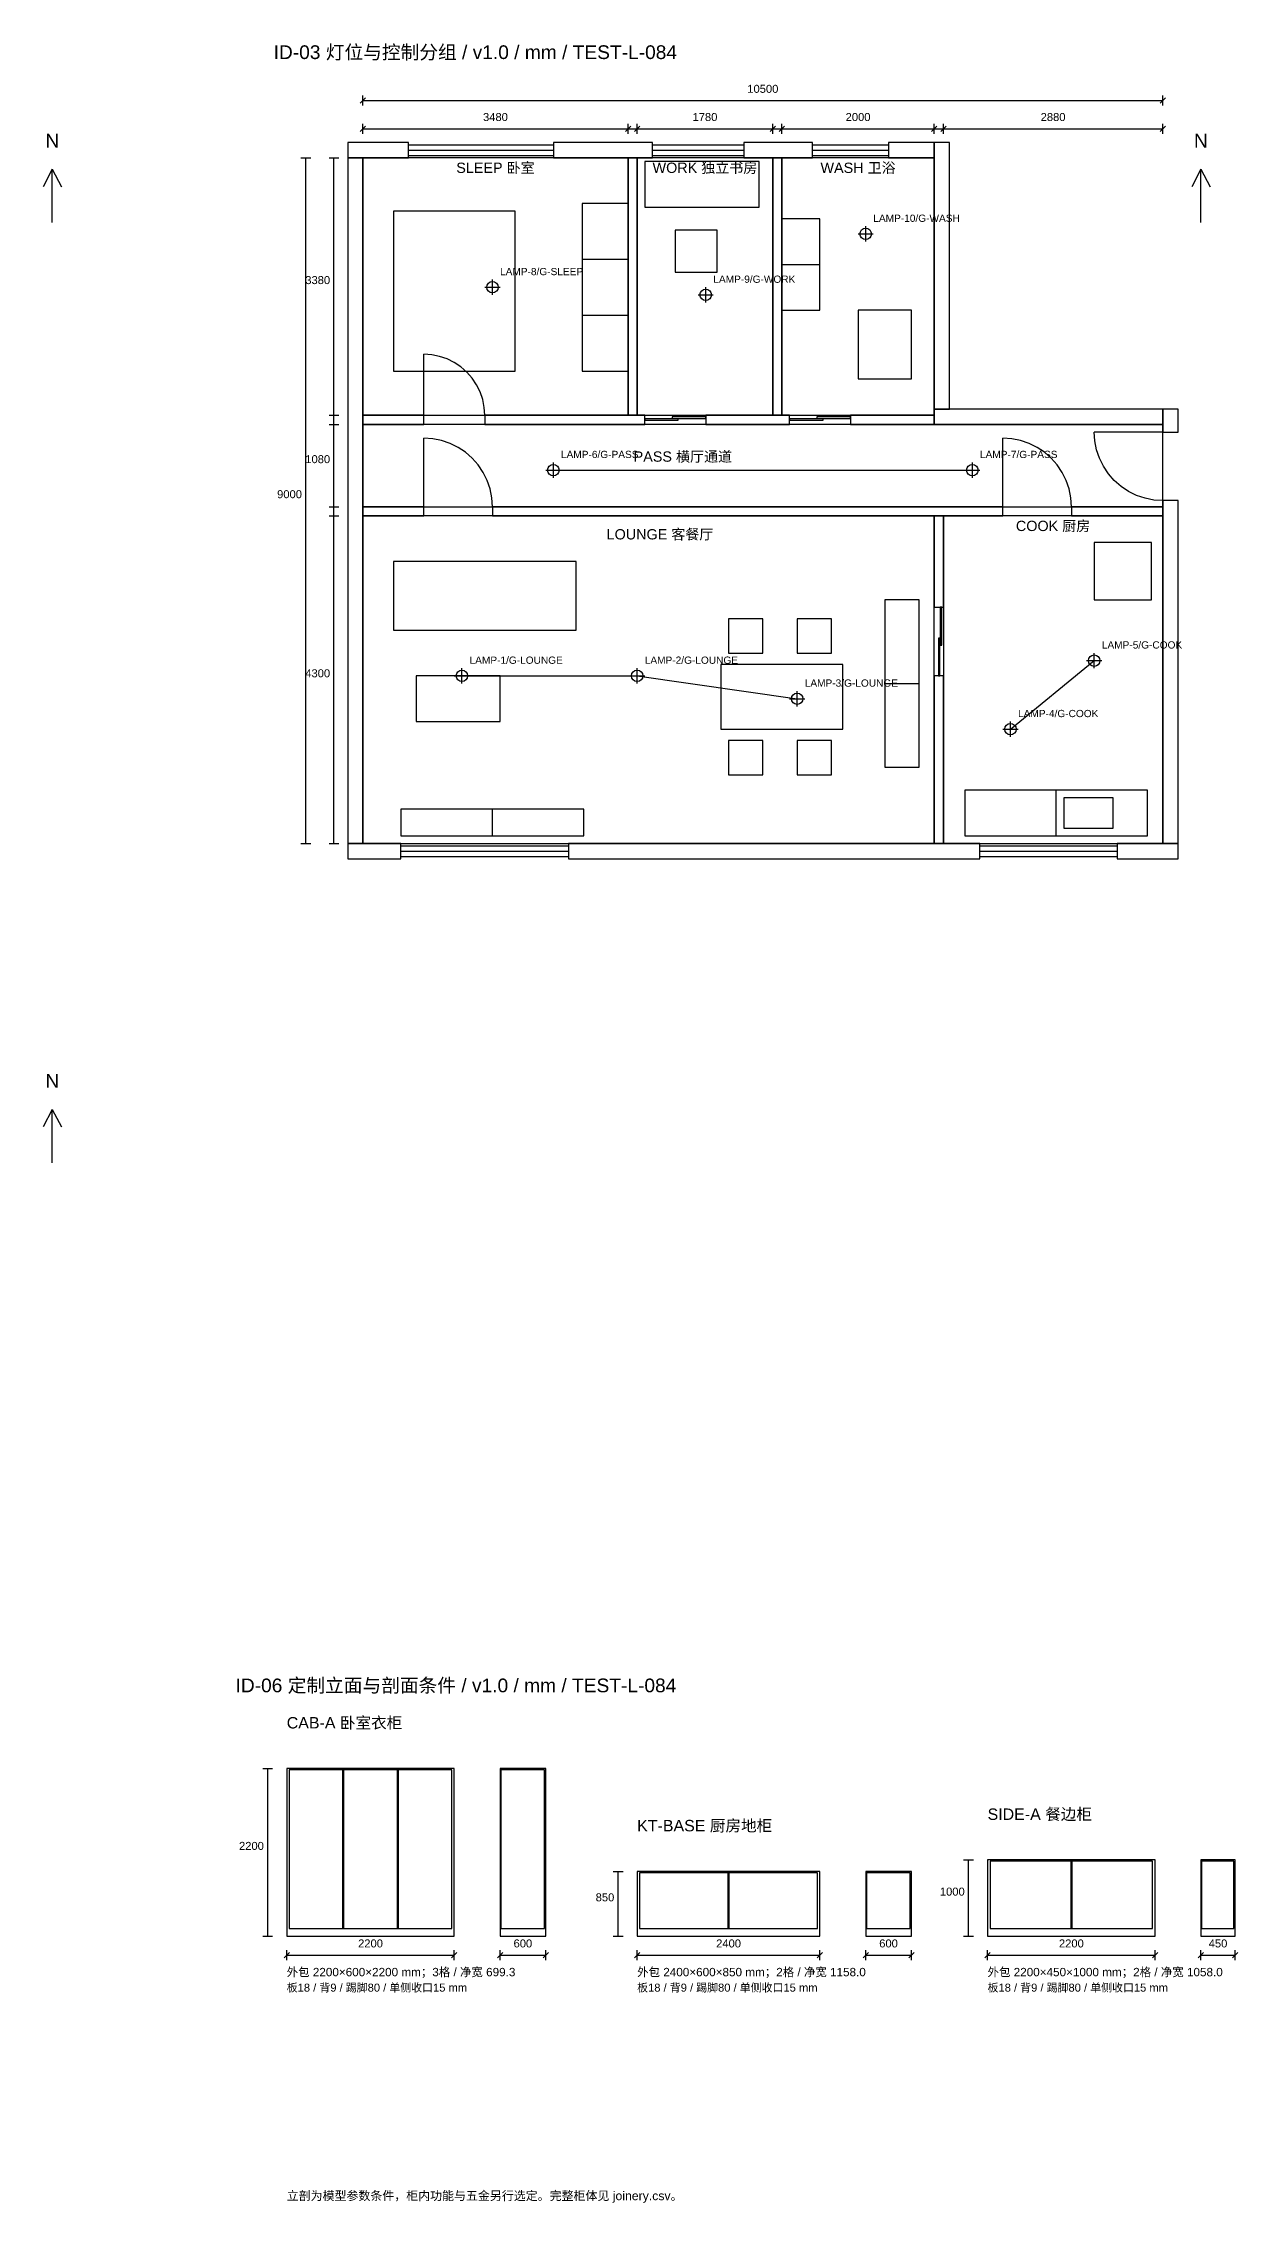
# Model space of a CAD drawing. Header units: millimetres. Extents: x -149 to 42639, y -15839 to 12503.
# Drawn here: x 26957 to 42639, y -15839 to 12503 of the extents above; entities that cross this region are included whole.
import ezdxf
from ezdxf.enums import TextEntityAlignment as Align

# ---------------------------------------------------------------- set-up
doc = ezdxf.new("R2010")
doc.units = ezdxf.units.MM
for name, color, linetype in [('ID-02_NORTH', 7, 'Continuous'), ('ID-02_TEXT', 7, 'Continuous'), ('ID-03_DIMENSION', 7, 'Continuous'), ('ID-03_DOOR', 7, 'Continuous'), ('ID-03_FIXTURE', 7, 'Continuous'), ('ID-03_FLOOR', 7, 'Continuous'), ('ID-03_FURNITURE', 7, 'Continuous'), ('ID-03_LIGHT', 3, 'Continuous'), ('ID-03_LIGHT_CONTROL', 3, 'Continuous'), ('ID-03_LIGHT_LABEL', 3, 'Continuous'), ('ID-03_LINE', 7, 'Continuous'), ('ID-03_NORTH', 7, 'Continuous'), ('ID-03_TEXT', 7, 'Continuous'), ('ID-03_WALL', 7, 'Continuous'), ('ID-03_WINDOW', 7, 'Continuous'), ('ID-05_NORTH', 7, 'Continuous'), ('ID-05_TEXT', 7, 'Continuous'), ('ID-06_DIMENSION', 7, 'Continuous'), ('ID-06_JOINERY_ELEVATION', 7, 'Continuous'), ('ID-06_JOINERY_INTERNAL', 7, 'Continuous'), ('ID-06_JOINERY_SECTION', 7, 'Continuous'), ('ID-06_TEXT', 7, 'Continuous')]:
    doc.layers.add(name, color=color, linetype=linetype)
doc.styles.add('CJK', font='Arial Unicode.ttf')

msp = doc.modelspace()

# ---------------------------------------------------------------- linework, layer by layer
at = {"layer": 'ID-02_NORTH'}
for p, q in [((27077, 10850), (26957, 10620)), ((27077, 10150), (27077, 10850)), ((27077, 10850), (27197, 10620))]:
    msp.add_line(p, q, dxfattribs=at)
at = {"layer": 'ID-03_DIMENSION'}
for p, q in [((31119, 11715), (31189, 11785)), ((31154, 11685), (31154, 11815)), ((31154, 11750), (41654, 11750)), ((41619, 11715), (41689, 11785)), ((41654, 11685), (41654, 11815)), ((31119, 11345), (31189, 11415)), ((31154, 11315), (31154, 11445)), ((31154, 11380), (34634, 11380)), ((34599, 11345), (34669, 11415)), ((34599, 11345), (34669, 11415)), ((34634, 11315), (34634, 11445)), ((34634, 11315), (34634, 11445)), ((34634, 11380), (34754, 11380)), ((34719, 11345), (34789, 11415)), ((34719, 11345), (34789, 11415)), ((34754, 11315), (34754, 11445)), ((34754, 11315), (34754, 11445)), ((34754, 11380), (36534, 11380)), ((36499, 11345), (36569, 11415)), ((36499, 11345), (36569, 11415)), ((36534, 11315), (36534, 11445)), ((36534, 11315), (36534, 11445)), ((36534, 11380), (36654, 11380)), ((36619, 11345), (36689, 11415)), ((36619, 11345), (36689, 11415)), ((36654, 11315), (36654, 11445)), ((36654, 11315), (36654, 11445)), ((36654, 11380), (38654, 11380)), ((38619, 11345), (38689, 11415)), ((38619, 11345), (38689, 11415)), ((38654, 11315), (38654, 11445)), ((38654, 11315), (38654, 11445)), ((38654, 11380), (38774, 11380)), ((38739, 11345), (38809, 11415)), ((38739, 11345), (38809, 11415)), ((38774, 11315), (38774, 11445)), ((38774, 11315), (38774, 11445)), ((38774, 11380), (41654, 11380)), ((41619, 11345), (41689, 11415)), ((41654, 11315), (41654, 11445)), ((30339, 11000), (30469, 11000)), ((30404, 2000), (30404, 11000)), ((30709, 11000), (30839, 11000)), ((30774, 7620), (30774, 11000)), ((30709, 7620), (30839, 7620)), ((30709, 7620), (30839, 7620)), ((30709, 7500), (30839, 7500)), ((30709, 7500), (30839, 7500)), ((30774, 7500), (30774, 7620)), ((30774, 6420), (30774, 7500)), ((30709, 6420), (30839, 6420)), ((30709, 6420), (30839, 6420)), ((30709, 6300), (30839, 6300)), ((30709, 6300), (30839, 6300)), ((30774, 6300), (30774, 6420)), ((30774, 2000), (30774, 6300)), ((30339, 2000), (30469, 2000)), ((30709, 2000), (30839, 2000))]:
    msp.add_line(p, q, dxfattribs=at)
at = {"layer": 'ID-03_DOOR'}
for p, q in [((31954, 7620), (31954, 8420)), ((32058, 8413), (31954, 8420)), ((32161, 8393), (32058, 8413)), ((32260, 8359), (32161, 8393)), ((32354, 8313), (32260, 8359)), ((32441, 8255), (32354, 8313)), ((32520, 8186), (32441, 8255)), ((32589, 8107), (32520, 8186)), ((32647, 8020), (32589, 8107)), ((32693, 7926), (32647, 8020)), ((32727, 7827), (32693, 7926)), ((32747, 7724), (32727, 7827)), ((32754, 7620), (32747, 7724)), ((41654, 7400), (40754, 7400)), ((40762, 7283), (40754, 7400)), ((31954, 6420), (31954, 7320)), ((32071, 7312), (31954, 7320)), ((32187, 7289), (32071, 7312)), ((32298, 7251), (32187, 7289)), ((32404, 7199), (32298, 7251)), ((32502, 7134), (32404, 7199)), ((32590, 7056), (32502, 7134)), ((39554, 6420), (39554, 7320)), ((39671, 7312), (39554, 7320)), ((39787, 7289), (39671, 7312)), ((39898, 7251), (39787, 7289)), ((40004, 7199), (39898, 7251)), ((40102, 7134), (40004, 7199)), ((40190, 7056), (40102, 7134)), ((40785, 7167), (40762, 7283)), ((40823, 7056), (40785, 7167)), ((32668, 6968), (32590, 7056)), ((32733, 6870), (32668, 6968)), ((32785, 6764), (32733, 6870)), ((40268, 6968), (40190, 7056)), ((40333, 6870), (40268, 6968)), ((40385, 6764), (40333, 6870)), ((40875, 6950), (40823, 7056)), ((40940, 6852), (40875, 6950)), ((41018, 6764), (40940, 6852)), ((32823, 6653), (32785, 6764)), ((32846, 6537), (32823, 6653)), ((32854, 6420), (32846, 6537)), ((40423, 6653), (40385, 6764)), ((40446, 6537), (40423, 6653)), ((40454, 6420), (40446, 6537)), ((41106, 6686), (41018, 6764)), ((41204, 6621), (41106, 6686)), ((41310, 6569), (41204, 6621)), ((41421, 6531), (41310, 6569)), ((41537, 6508), (41421, 6531)), ((41654, 6500), (41537, 6508))]:
    msp.add_line(p, q, dxfattribs=at)
for points in [[(34854, 7554), (35294, 7554), (35294, 7574), (34854, 7574)], [(35214, 7578), (35654, 7578), (35654, 7598), (35214, 7598)], [(36754, 7554), (37194, 7554), (37194, 7574), (36754, 7574)], [(37114, 7578), (37554, 7578), (37554, 7598), (37114, 7598)], [(38732, 4605), (38752, 4605), (38752, 5100), (38732, 5100)], [(38708, 4200), (38728, 4200), (38728, 4695), (38708, 4695)]]:
    msp.add_lwpolyline(points, close=True, dxfattribs=at)
at = {"layer": 'ID-03_FIXTURE'}
msp.add_lwpolyline([(40354, 2200), (41004, 2200), (41004, 2600), (40354, 2600)], close=True, dxfattribs=at)
at = {"layer": 'ID-03_FLOOR'}
for points in [[(31154, 7620), (34634, 7620), (34634, 11000), (31154, 11000)], [(34754, 7620), (36534, 7620), (36534, 11000), (34754, 11000)], [(36654, 7620), (38654, 7620), (38654, 11000), (36654, 11000)], [(31154, 6420), (41654, 6420), (41654, 7500), (31154, 7500)], [(31154, 2000), (38654, 2000), (38654, 6300), (31154, 6300)], [(38774, 2000), (41654, 2000), (41654, 6300), (38774, 6300)]]:
    msp.add_lwpolyline(points, close=True, dxfattribs=at)
at = {"layer": 'ID-03_FURNITURE'}
for points in [[(34854, 10350), (36354, 10350), (36354, 10950), (34854, 10950)], [(31554, 8200), (33154, 8200), (33154, 10300), (31554, 10300)], [(34034, 8200), (34634, 8200), (34634, 10400), (34034, 10400)], [(35254, 9500), (35804, 9500), (35804, 10050), (35254, 10050)], [(36654, 9000), (37154, 9000), (37154, 10200), (36654, 10200)], [(37654, 8100), (38354, 8100), (38354, 9000), (37654, 9000)], [(31554, 4800), (33954, 4800), (33954, 5700), (31554, 5700)], [(40754, 5200), (41504, 5200), (41504, 5950), (40754, 5950)], [(38004, 3000), (38454, 3000), (38454, 5200), (38004, 5200)], [(35954, 4500), (36404, 4500), (36404, 4950), (35954, 4950)], [(36854, 4500), (37304, 4500), (37304, 4950), (36854, 4950)], [(35854, 3500), (37454, 3500), (37454, 4350), (35854, 4350)], [(31854, 3600), (32954, 3600), (32954, 4200), (31854, 4200)], [(35954, 2900), (36404, 2900), (36404, 3350), (35954, 3350)], [(36854, 2900), (37304, 2900), (37304, 3350), (36854, 3350)], [(39054, 2100), (41454, 2100), (41454, 2700), (39054, 2700)], [(31654, 2100), (34054, 2100), (34054, 2450), (31654, 2450)]]:
    msp.add_lwpolyline(points, close=True, dxfattribs=at)
at = {"layer": 'ID-03_LIGHT'}
for p, q in [((37654, 10000), (37854, 10000)), ((37754, 9900), (37754, 10100)), ((32854, 9200), (32854, 9400)), ((32754, 9300), (32954, 9300)), ((35554, 9200), (35754, 9200)), ((35654, 9100), (35654, 9300)), ((33554, 6900), (33754, 6900)), ((33654, 6800), (33654, 7000)), ((39054, 6900), (39254, 6900)), ((39154, 6800), (39154, 7000)), ((32454, 4100), (32454, 4300)), ((34754, 4100), (34754, 4300)), ((40654, 4400), (40854, 4400)), ((40754, 4300), (40754, 4500)), ((32354, 4200), (32554, 4200)), ((34654, 4200), (34854, 4200)), ((36854, 3800), (36854, 4000)), ((36754, 3900), (36954, 3900)), ((39554, 3500), (39754, 3500)), ((39654, 3400), (39654, 3600))]:
    msp.add_line(p, q, dxfattribs=at)
for centre in [(37754, 10000), (32854, 9300), (35654, 9200), (33654, 6900), (39154, 6900), (32454, 4200), (34754, 4200), (40754, 4400), (36854, 3900), (39654, 3500)]:
    msp.add_circle(centre, 75, dxfattribs=at)
at = {"layer": 'ID-03_LIGHT_CONTROL'}
for p, q in [((33654, 6900), (39154, 6900)), ((39654, 3500), (40754, 4400)), ((32454, 4200), (34754, 4200)), ((34754, 4200), (36854, 3900))]:
    msp.add_line(p, q, dxfattribs=at)
at = {"layer": 'ID-03_LINE'}
for p, q in [((34034, 9667), (34634, 9667)), ((36654, 9600), (37154, 9600)), ((34034, 8933), (34634, 8933)), ((38004, 4100), (38454, 4100)), ((40254, 2100), (40254, 2700)), ((32854, 2100), (32854, 2450))]:
    msp.add_line(p, q, dxfattribs=at)
at = {"layer": 'ID-03_NORTH'}
for p, q in [((42154, 10850), (42034, 10620)), ((42154, 10150), (42154, 10850)), ((42154, 10850), (42274, 10620))]:
    msp.add_line(p, q, dxfattribs=at)
at = {"layer": 'ID-03_WALL'}
for points in [[(30954, 11000), (31754, 11000), (31754, 11200), (30954, 11200)], [(33654, 11000), (34954, 11000), (34954, 11200), (33654, 11200)], [(36154, 11000), (37054, 11000), (37054, 11200), (36154, 11200)], [(38054, 11000), (38654, 11000), (38654, 11200), (38054, 11200)], [(38654, 7700), (38854, 7700), (38854, 11200), (38654, 11200)], [(30954, 2000), (31154, 2000), (31154, 11000), (30954, 11000)], [(34634, 7620), (34754, 7620), (34754, 11000), (34634, 11000)], [(36534, 7620), (36654, 7620), (36654, 11000), (36534, 11000)], [(38654, 7500), (41654, 7500), (41654, 7700), (38654, 7700)], [(41654, 7400), (41854, 7400), (41854, 7700), (41654, 7700)], [(31154, 7500), (31954, 7500), (31954, 7620), (31154, 7620)], [(32754, 7500), (34854, 7500), (34854, 7620), (32754, 7620)], [(35654, 7500), (36754, 7500), (36754, 7620), (35654, 7620)], [(37554, 7500), (38654, 7500), (38654, 7620), (37554, 7620)], [(31154, 6300), (31954, 6300), (31954, 6420), (31154, 6420)], [(32854, 6300), (39554, 6300), (39554, 6420), (32854, 6420)], [(38654, 5100), (38774, 5100), (38774, 6300), (38654, 6300)], [(40454, 6300), (41654, 6300), (41654, 6420), (40454, 6420)], [(41654, 2000), (41854, 2000), (41854, 6500), (41654, 6500)], [(38654, 2000), (38774, 2000), (38774, 4200), (38654, 4200)], [(30954, 1800), (31654, 1800), (31654, 2000), (30954, 2000)], [(33854, 1800), (39254, 1800), (39254, 2000), (33854, 2000)], [(41054, 1800), (41854, 1800), (41854, 2000), (41054, 2000)]]:
    msp.add_lwpolyline(points, close=True, dxfattribs=at)
at = {"layer": 'ID-03_WINDOW'}
for p, q in [((31754, 11170), (33654, 11170)), ((31754, 11100), (33654, 11100)), ((34954, 11170), (36154, 11170)), ((34954, 11100), (36154, 11100)), ((37054, 11170), (38054, 11170)), ((37054, 11100), (38054, 11100)), ((31754, 11030), (33654, 11030)), ((34954, 11030), (36154, 11030)), ((37054, 11030), (38054, 11030)), ((31654, 1970), (33854, 1970)), ((31654, 1900), (33854, 1900)), ((31654, 1830), (33854, 1830)), ((39254, 1970), (41054, 1970)), ((39254, 1900), (41054, 1900)), ((39254, 1830), (41054, 1830))]:
    msp.add_line(p, q, dxfattribs=at)
at = {"layer": 'ID-05_NORTH'}
for p, q in [((27077, -1489), (26957, -1719)), ((27077, -2189), (27077, -1489)), ((27077, -1489), (27197, -1719))]:
    msp.add_line(p, q, dxfattribs=at)
at = {"layer": 'ID-06_DIMENSION'}
for p, q in [((29839, -10139), (29969, -10139)), ((29904, -12339), (29904, -10139)), ((34439, -11489), (34569, -11489)), ((34504, -12339), (34504, -11489)), ((39039, -11339), (39169, -11339)), ((39104, -12339), (39104, -11339)), ((29839, -12339), (29969, -12339)), ((34439, -12339), (34569, -12339)), ((39039, -12339), (39169, -12339)), ((30119, -12624), (30189, -12554)), ((30154, -12654), (30154, -12524)), ((30154, -12589), (32354, -12589)), ((32319, -12624), (32389, -12554)), ((32354, -12654), (32354, -12524)), ((32919, -12624), (32989, -12554)), ((32954, -12654), (32954, -12524)), ((32954, -12589), (33554, -12589)), ((33519, -12624), (33589, -12554)), ((33554, -12654), (33554, -12524)), ((34719, -12624), (34789, -12554)), ((34754, -12654), (34754, -12524)), ((34754, -12589), (37154, -12589)), ((37119, -12624), (37189, -12554)), ((37154, -12654), (37154, -12524)), ((37719, -12624), (37789, -12554)), ((37754, -12654), (37754, -12524)), ((37754, -12589), (38354, -12589)), ((38319, -12624), (38389, -12554)), ((38354, -12654), (38354, -12524)), ((39319, -12624), (39389, -12554)), ((39354, -12654), (39354, -12524)), ((39354, -12589), (41554, -12589)), ((41519, -12624), (41589, -12554)), ((41554, -12654), (41554, -12524)), ((42119, -12624), (42189, -12554)), ((42154, -12654), (42154, -12524)), ((42154, -12589), (42604, -12589)), ((42569, -12624), (42639, -12554)), ((42604, -12654), (42604, -12524))]:
    msp.add_line(p, q, dxfattribs=at)
at = {"layer": 'ID-06_JOINERY_ELEVATION'}
for points in [[(30154, -12339), (32354, -12339), (32354, -10139), (30154, -10139)], [(34754, -12339), (37154, -12339), (37154, -11489), (34754, -11489)], [(39354, -12339), (41554, -12339), (41554, -11339), (39354, -11339)]]:
    msp.add_lwpolyline(points, close=True, dxfattribs=at)
at = {"layer": 'ID-06_JOINERY_INTERNAL'}
for points in [[(30187, -12241), (32321, -12241), (32321, -10157), (30187, -10157)], [(30886, -12241), (30904, -12241), (30904, -10157), (30886, -10157)], [(31604, -12241), (31622, -12241), (31622, -10157), (31604, -10157)], [(32963, -12241), (33536, -12241), (33536, -10157), (32963, -10157)], [(34787, -12241), (37121, -12241), (37121, -11507), (34787, -11507)], [(35945, -12241), (35963, -12241), (35963, -11507), (35945, -11507)], [(37763, -12241), (38336, -12241), (38336, -11507), (37763, -11507)], [(39387, -12241), (41521, -12241), (41521, -11357), (39387, -11357)], [(40445, -12241), (40463, -12241), (40463, -11357), (40445, -11357)], [(42163, -12241), (42586, -12241), (42586, -11357), (42163, -11357)]]:
    msp.add_lwpolyline(points, close=True, dxfattribs=at)
at = {"layer": 'ID-06_JOINERY_SECTION'}
for points in [[(32954, -12339), (33554, -12339), (33554, -10139), (32954, -10139)], [(37754, -12339), (38354, -12339), (38354, -11489), (37754, -11489)], [(42154, -12339), (42604, -12339), (42604, -11339), (42154, -11339)]]:
    msp.add_lwpolyline(points, close=True, dxfattribs=at)

# ---------------------------------------------------------------- texts
at = {"style": 'CJK'}
for s, p in [('ID-03 灯位与控制分组 / v1.0 / mm / TEST-L-084', (29982, 12295)), ('ID-06 定制立面与剖面条件 / v1.0 / mm / TEST-L-084', (29482, -9139))]:
    msp.add_text(s, height=180, dxfattribs=at).set_placement(p)
at = {"layer": 'ID-02_TEXT', "style": 'CJK'}
msp.add_text('N', height=180, dxfattribs=at).set_placement((27077, 11080), align=Align.BOTTOM_CENTER)
at = {"layer": 'ID-03_DIMENSION', "style": 'CJK'}
for s, p in [('10500', (36404, 11820)), ('3480', (32894, 11450)), ('1780', (35644, 11450)), ('2000', (37654, 11450)), ('2880', (40214, 11450))]:
    msp.add_text(s, height=105, dxfattribs=at).set_placement(p, align=Align.BOTTOM_CENTER)
for s, p in [('3380', (30724, 9310)), ('1080', (30724, 6960)), ('9000', (30354, 6500)), ('4300', (30724, 4150))]:
    msp.add_text(s, height=105, dxfattribs=at).set_placement(p, align=Align.BOTTOM_RIGHT)
at = {"layer": 'ID-03_LIGHT_LABEL', "style": 'CJK'}
for s, p in [('LAMP-10/G-WASH', (37854, 10130)), ('LAMP-8/G-SLEEP', (32954, 9430)), ('LAMP-9/G-WORK', (35754, 9330)), ('LAMP-6/G-PASS', (33754, 7030)), ('LAMP-7/G-PASS', (39254, 7030)), ('LAMP-5/G-COOK', (40854, 4530)), ('LAMP-1/G-LOUNGE', (32554, 4330)), ('LAMP-2/G-LOUNGE', (34854, 4330)), ('LAMP-3/G-LOUNGE', (36954, 4030)), ('LAMP-4/G-COOK', (39754, 3630))]:
    msp.add_text(s, height=95, dxfattribs=at).set_placement(p, align=Align.BOTTOM_LEFT)
at = {"layer": 'ID-03_TEXT', "style": 'CJK'}
for s, height, p in [('N', 180, (42154, 11080)), ('SLEEP 卧室', 135, (32894, 10760)), ('WORK 独立书房', 135, (35644, 10760)), ('WASH 卫浴', 135, (37654, 10760)), ('PASS 横厅通道', 135, (35354, 6970)), ('COOK 厨房', 135, (40214, 6060)), ('LOUNGE 客餐厅', 135, (35054, 5950))]:
    msp.add_text(s, height=height, dxfattribs=at).set_placement(p, align=Align.BOTTOM_CENTER)
at = {"layer": 'ID-05_TEXT', "style": 'CJK'}
msp.add_text('N', height=180, dxfattribs=at).set_placement((27077, -1259), align=Align.BOTTOM_CENTER)
at = {"layer": 'ID-06_DIMENSION', "style": 'CJK'}
for s, p in [('2200', (29854, -11239)), ('850', (34454, -11914)), ('1000', (39054, -11839))]:
    msp.add_text(s, height=105, dxfattribs=at).set_placement(p, align=Align.BOTTOM_RIGHT)
for s, p in [('2200', (31254, -12519)), ('600', (33254, -12519)), ('2400', (35954, -12519)), ('600', (38054, -12519)), ('2200', (40454, -12519)), ('450', (42379, -12519))]:
    msp.add_text(s, height=105, dxfattribs=at).set_placement(p, align=Align.BOTTOM_CENTER)
at = {"layer": 'ID-06_TEXT', "style": 'CJK'}
for s, height, p in [('CAB-A 卧室衣柜', 150, (30154, -9659)), ('SIDE-A 餐边柜', 150, (39354, -10859)), ('KT-BASE 厨房地柜', 150, (34754, -11009)), ('外包 2200×600×2200 mm；3格 / 净宽 699.3', 110, (30154, -12899)), ('外包 2400×600×850 mm；2格 / 净宽 1158.0', 110, (34754, -12899)), ('外包 2200×450×1000 mm；2格 / 净宽 1058.0', 110, (39354, -12899)), ('板18 / 背9 / 踢脚80 / 单侧收口15 mm', 105, (30154, -13099)), ('板18 / 背9 / 踢脚80 / 单侧收口15 mm', 105, (34754, -13099)), ('板18 / 背9 / 踢脚80 / 单侧收口15 mm', 105, (39354, -13099)), ('立剖为模型参数条件，柜内功能与五金另行选定。完整柜体见 joinery.csv。', 115, (30154, -15839))]:
    msp.add_text(s, height=height, dxfattribs=at).set_placement(p, align=Align.BOTTOM_LEFT)

doc.saveas('drawing.dxf')
